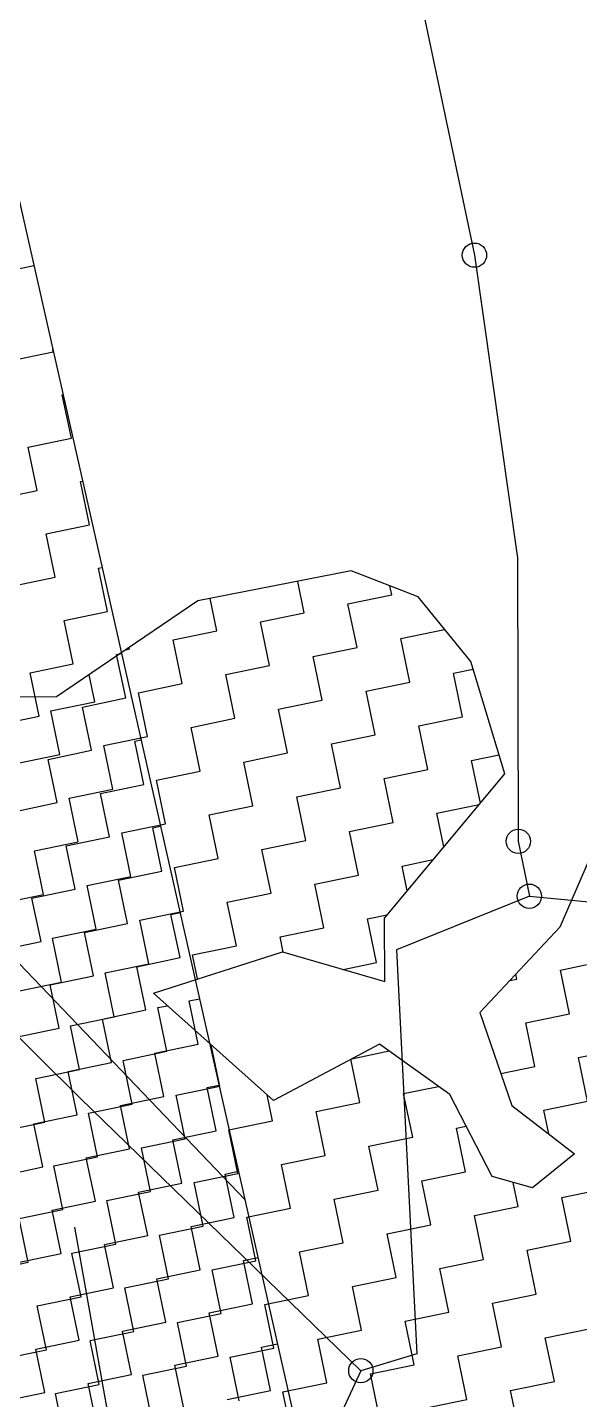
# Model space of a CAD drawing. Header units: metres. Extents: x 353942 to 357335, y 1746780 to 1749904.
# Drawn here: x 356017.7 to 356175.4, y 1749025.2 to 1749417.5 of the extents above; entities that cross this region are included whole.
import ezdxf

# ---------------------------------------------------------------- set-up
doc = ezdxf.new("R2010")
doc.units = ezdxf.units.M
doc.header["$MEASUREMENT"] = 0
for name, color, linetype in [('POLY_HATCH', 12, 'Continuous'), ('POLY_PARCEL', 6, 'Continuous'), ('SYM_ARROW', 1, 'Continuous')]:
    doc.layers.add(name, color=color, linetype=linetype)

msp = doc.modelspace()

# ---------------------------------------------------------------- linework, layer by layer
for centre in [(356145.42, 1749352.37), (356157.95, 1749184.79), (356161.11, 1749169.09), (356112.94, 1749033.44)]:
    msp.add_circle(centre, 3.47)
at = {"layer": 'POLY_HATCH'}
for p, q in [((355955.56, 1749632.38), (356103.46, 1748977.7)), ((356110.21, 1749262.09), (356066.39, 1749253.55)), ((356129.36, 1749254.67), (356110.21, 1749262.09)), ((356066.39, 1749253.55), (356025.97, 1749226.05)), ((356144.38, 1749236.22), (356129.36, 1749254.67)), ((356154.14, 1749204.09), (356144.38, 1749236.22)), ((356025.97, 1749226.05), (356000.6, 1749225.98)), ((356119.67, 1749162.82), (356154.14, 1749204.09)), ((356178.2, 1749179.62), (356169.77, 1749160.28)), ((356119.79, 1749144.73), (356119.67, 1749162.82)), ((356169.77, 1749160.28), (356147, 1749135.87)), ((356053.65, 1749141.41), (356090.58, 1749153.18)), ((356090.58, 1749153.18), (356119.79, 1749144.73)), ((356087.97, 1749110.73), (356053.65, 1749141.41)), ((356147, 1749135.87), (356156.12, 1749109.3)), ((356118.31, 1749126.83), (356087.97, 1749110.73)), ((356138.39, 1749112.36), (356118.31, 1749126.83)), ((356150.48, 1749088.99), (356138.39, 1749112.36)), ((356156.12, 1749109.3), (356174.01, 1749095.4)), ((356174.01, 1749095.4), (356162.04, 1749085.69)), ((356162.04, 1749085.69), (356150.48, 1749088.99))]:
    msp.add_line(p, q, dxfattribs=at)
at = {"layer": 'POLY_HATCH', "linetype": 'Continuous'}
for p, q in [((356007.49, 1749346.94), (356019.48, 1749349.44)), ((356012.67, 1749322.19), (356025.04, 1749324.77)), ((356025.04, 1749324.77), (356024.89, 1749325.48)), ((356027.63, 1749312.4), (356027.84, 1749312.44)), ((356030.22, 1749300.02), (356027.63, 1749312.4)), ((356017.84, 1749297.43), (356030.22, 1749300.02)), ((356020.43, 1749285.06), (356017.84, 1749297.43)), ((356008.05, 1749282.47), (356020.43, 1749285.06)), ((356032.8, 1749287.65), (356033.41, 1749287.77)), ((356035.39, 1749275.27), (356032.8, 1749287.65)), ((356023.02, 1749272.68), (356035.39, 1749275.27)), ((356025.6, 1749260.31), (356023.02, 1749272.68)), ((356037.98, 1749262.9), (356038.99, 1749263.11)), ((356040.57, 1749250.52), (356037.98, 1749262.9)), ((356013.23, 1749257.72), (356025.6, 1749260.31)), ((356096.77, 1749250.1), (356094.91, 1749259.11)), ((356121.76, 1749255.27), (356121.23, 1749257.82)), ((356071.78, 1749244.94), (356069.86, 1749254.23)), ((356109.26, 1749252.69), (356121.76, 1749255.27)), ((356028.19, 1749247.93), (356040.57, 1749250.52)), ((356084.28, 1749247.52), (356096.77, 1749250.1)), ((356111.85, 1749240.19), (356109.26, 1749252.69)), ((356030.78, 1749235.56), (356028.19, 1749247.93)), ((356086.86, 1749235.02), (356084.28, 1749247.52)), ((356059.29, 1749242.35), (356071.78, 1749244.94)), ((356061.87, 1749229.86), (356059.29, 1749242.35)), ((356124.34, 1749242.77), (356136.84, 1749245.36)), ((356126.93, 1749230.28), (356124.34, 1749242.77)), ((356136.84, 1749245.36), (356136.8, 1749245.53)), ((356043.15, 1749238.15), (356044.56, 1749238.44)), ((356045.74, 1749225.77), (356043.15, 1749238.15)), ((356045.85, 1749239.57), (356046.79, 1749239.77)), ((356046.79, 1749239.77), (356046.71, 1749240.16)), ((356099.35, 1749237.61), (356111.85, 1749240.19)), ((356018.4, 1749232.97), (356030.78, 1749235.56)), ((356074.36, 1749232.44), (356086.86, 1749235.02)), ((356101.94, 1749225.11), (356099.35, 1749237.61)), ((356139.42, 1749232.86), (356145.05, 1749234.03)), ((356020.99, 1749220.6), (356018.4, 1749232.97)), ((356036.88, 1749224.69), (356035.29, 1749232.39)), ((356049.37, 1749227.28), (356061.87, 1749229.86)), ((356076.95, 1749219.95), (356074.36, 1749232.44)), ((356114.43, 1749227.7), (356126.93, 1749230.28)), ((356142, 1749220.37), (356139.42, 1749232.86)), ((356051.96, 1749214.78), (356049.37, 1749227.28)), ((356117.01, 1749215.2), (356114.43, 1749227.7)), ((356024.39, 1749222.11), (356036.88, 1749224.69)), ((356026.97, 1749209.61), (356024.39, 1749222.11)), ((356033.37, 1749223.18), (356045.74, 1749225.77)), ((356035.95, 1749210.81), (356033.37, 1749223.18)), ((356089.44, 1749222.53), (356101.94, 1749225.11)), ((356092.02, 1749210.04), (356089.44, 1749222.53)), ((356008.62, 1749218.01), (356020.99, 1749220.6)), ((356064.45, 1749217.36), (356076.95, 1749219.95)), ((356129.51, 1749217.78), (356142, 1749220.37)), ((356039.46, 1749212.2), (356051.96, 1749214.78)), ((356067.04, 1749204.87), (356064.45, 1749217.36)), ((356104.52, 1749212.62), (356117.01, 1749215.2)), ((356132.09, 1749205.29), (356129.51, 1749217.78)), ((356023.58, 1749208.22), (356035.95, 1749210.81)), ((356042.05, 1749199.7), (356039.46, 1749212.2)), ((356048.33, 1749213.4), (356050.13, 1749213.77)), ((356050.92, 1749201.02), (356048.33, 1749213.4)), ((356107.1, 1749200.12), (356104.52, 1749212.62)), ((356014.47, 1749207.03), (356026.97, 1749209.61)), ((356026.17, 1749195.85), (356023.58, 1749208.22)), ((356079.53, 1749207.45), (356092.02, 1749210.04)), ((356082.11, 1749194.96), (356079.53, 1749207.45)), ((356144.59, 1749207.87), (356152.49, 1749209.51)), ((356147.11, 1749195.67), (356144.59, 1749207.87)), ((356054.54, 1749202.29), (356067.04, 1749204.87)), ((356119.6, 1749202.71), (356132.09, 1749205.29)), ((356122.18, 1749190.21), (356119.6, 1749202.71)), ((356029.55, 1749197.12), (356042.05, 1749199.7)), ((356038.54, 1749198.43), (356050.92, 1749201.02)), ((356057.12, 1749189.79), (356054.54, 1749202.29)), ((356094.61, 1749197.54), (356107.1, 1749200.12)), ((356013.79, 1749193.26), (356026.17, 1749195.85)), ((356032.13, 1749184.63), (356029.55, 1749197.12)), ((356041.13, 1749186.06), (356038.54, 1749198.43)), ((356069.62, 1749192.37), (356082.11, 1749194.96)), ((356097.19, 1749185.05), (356094.61, 1749197.54)), ((356134.67, 1749192.8), (356146.8, 1749195.3)), ((356072.2, 1749179.88), (356069.62, 1749192.37)), ((356136.67, 1749183.17), (356134.67, 1749192.8)), ((356044.63, 1749187.21), (356057.12, 1749189.79)), ((356047.21, 1749174.71), (356044.63, 1749187.21)), ((356053.5, 1749188.65), (356055.7, 1749189.11)), ((356056.09, 1749176.27), (356053.5, 1749188.65)), ((356109.69, 1749187.63), (356122.18, 1749190.21)), ((356112.27, 1749175.13), (356109.69, 1749187.63)), ((356019.64, 1749182.04), (356032.13, 1749184.63)), ((356028.75, 1749183.47), (356041.13, 1749186.06)), ((356031.34, 1749171.1), (356028.75, 1749183.47)), ((356084.7, 1749182.46), (356097.19, 1749185.05)), ((356022.22, 1749169.55), (356019.64, 1749182.04)), ((356059.71, 1749177.3), (356072.2, 1749179.88)), ((356087.28, 1749169.97), (356084.7, 1749182.46)), ((356124.76, 1749177.72), (356133.65, 1749179.56)), ((356043.72, 1749173.68), (356056.09, 1749176.27)), ((356062.29, 1749164.8), (356059.71, 1749177.3)), ((356099.77, 1749172.55), (356112.27, 1749175.13)), ((356126.22, 1749170.66), (356124.76, 1749177.72)), ((356018.96, 1749168.51), (356031.34, 1749171.1)), ((356034.72, 1749172.13), (356047.21, 1749174.71)), ((356037.3, 1749159.64), (356034.72, 1749172.13)), ((356046.3, 1749161.31), (356043.72, 1749173.68)), ((356102.36, 1749160.06), (356099.77, 1749172.55)), ((356009.73, 1749166.96), (356022.22, 1749169.55)), ((356021.55, 1749156.13), (356018.96, 1749168.51)), ((356074.78, 1749167.39), (356087.28, 1749169.97)), ((356077.37, 1749154.89), (356074.78, 1749167.39)), ((356049.8, 1749162.22), (356062.29, 1749164.8)), ((356058.68, 1749163.89), (356061.28, 1749164.44)), ((356061.27, 1749151.52), (356058.68, 1749163.89)), ((356114.85, 1749162.64), (356120.5, 1749163.81)), ((356024.81, 1749157.05), (356037.3, 1749159.64)), ((356033.93, 1749158.72), (356046.3, 1749161.31)), ((356052.38, 1749149.72), (356049.8, 1749162.22)), ((356089.86, 1749157.47), (356102.36, 1749160.06)), ((356117.44, 1749150.15), (356114.85, 1749162.64)), ((356009.18, 1749153.55), (356021.55, 1749156.13)), ((356027.39, 1749144.56), (356024.81, 1749157.05)), ((356036.51, 1749146.34), (356033.93, 1749158.72)), ((356090.76, 1749153.13), (356089.86, 1749157.47)), ((356048.89, 1749148.93), (356061.27, 1749151.52)), ((356064.87, 1749152.31), (356077.37, 1749154.89)), ((356066.29, 1749145.44), (356064.87, 1749152.31)), ((356039.88, 1749147.14), (356052.38, 1749149.72)), ((356051.48, 1749136.56), (356048.89, 1749148.93)), ((356107.89, 1749148.17), (356117.44, 1749150.15)), ((356170, 1749147.98), (356182.49, 1749150.57)), ((356172.58, 1749135.49), (356170, 1749147.98)), ((356014.89, 1749141.98), (356027.39, 1749144.56)), ((356024.14, 1749143.76), (356036.51, 1749146.34)), ((356026.73, 1749131.38), (356024.14, 1749143.76)), ((356042.47, 1749134.65), (356039.88, 1749147.14)), ((356155.5, 1749144.99), (356157.5, 1749145.4)), ((356157.5, 1749145.4), (356157.21, 1749146.82)), ((356063.85, 1749139.14), (356066.85, 1749139.77)), ((356039.1, 1749133.97), (356051.48, 1749136.56)), ((356054.96, 1749137.23), (356057.69, 1749137.79)), ((356057.55, 1749124.74), (356054.96, 1749137.23)), ((356066.44, 1749126.77), (356063.85, 1749139.14)), ((356029.97, 1749132.06), (356042.47, 1749134.65)), ((356032.56, 1749119.57), (356029.97, 1749132.06)), ((356041.69, 1749121.59), (356039.1, 1749133.97)), ((356160.09, 1749132.91), (356172.58, 1749135.49)), ((356162.67, 1749120.41), (356160.09, 1749132.91)), ((356014.35, 1749128.79), (356026.73, 1749131.38)), ((356045.05, 1749122.15), (356057.55, 1749124.74)), ((356054.06, 1749124.18), (356066.44, 1749126.77)), ((356056.65, 1749111.81), (356054.06, 1749124.18)), ((356072.62, 1749114.82), (356070.18, 1749126.63)), ((356110.39, 1749122.63), (356121.07, 1749124.84)), ((356175.16, 1749122.99), (356187.66, 1749125.58)), ((356029.31, 1749119.01), (356041.69, 1749121.59)), ((356047.63, 1749109.66), (356045.05, 1749122.15)), ((356112.69, 1749110.08), (356110.12, 1749122.49)), ((356152.99, 1749118.41), (356162.67, 1749120.41)), ((356177.75, 1749110.5), (356175.16, 1749122.99)), ((356020.06, 1749116.99), (356032.56, 1749119.57)), ((356022.64, 1749104.49), (356020.06, 1749116.99)), ((356031.9, 1749106.63), (356029.31, 1749119.01)), ((356060.13, 1749112.24), (356072.62, 1749114.82)), ((356062.71, 1749099.75), (356060.13, 1749112.24)), ((356069.03, 1749114.39), (356072.42, 1749115.1)), ((356071.61, 1749102.02), (356069.03, 1749114.39)), ((356087.7, 1749104.91), (356086.17, 1749112.34)), ((356125.18, 1749112.66), (356135.12, 1749114.72)), ((356127.77, 1749100.17), (356125.18, 1749112.66)), ((356035.14, 1749107.07), (356047.63, 1749109.66)), ((356044.28, 1749109.22), (356056.65, 1749111.81)), ((356046.86, 1749096.84), (356044.28, 1749109.22)), ((356100.2, 1749107.5), (356112.69, 1749110.08)), ((356165.25, 1749107.92), (356177.75, 1749110.5)), ((356010.15, 1749101.91), (356022.64, 1749104.49)), ((356019.53, 1749104.04), (356031.9, 1749106.63)), ((356037.72, 1749094.58), (356035.14, 1749107.07)), ((356075.21, 1749102.33), (356087.7, 1749104.91)), ((356102.78, 1749095), (356100.2, 1749107.5)), ((356166.66, 1749101.12), (356165.25, 1749107.92)), ((356022.11, 1749091.67), (356019.53, 1749104.04)), ((356059.24, 1749099.43), (356071.61, 1749102.02)), ((356077.79, 1749089.83), (356075.21, 1749102.33)), ((356140.26, 1749102.75), (356143.06, 1749103.33)), ((356142.85, 1749090.26), (356140.26, 1749102.75)), ((356034.49, 1749094.26), (356046.86, 1749096.84)), ((356050.22, 1749097.16), (356062.71, 1749099.75)), ((356052.8, 1749084.67), (356050.22, 1749097.16)), ((356061.83, 1749087.06), (356059.24, 1749099.43)), ((356115.27, 1749097.58), (356127.77, 1749100.17)), ((356117.86, 1749085.09), (356115.27, 1749097.58)), ((356025.23, 1749092), (356037.72, 1749094.58)), ((356037.08, 1749081.88), (356034.49, 1749094.26)), ((356090.28, 1749092.42), (356102.78, 1749095)), ((356009.74, 1749089.08), (356022.11, 1749091.67)), ((356027.81, 1749079.5), (356025.23, 1749092)), ((356065.29, 1749087.25), (356077.79, 1749089.83)), ((356074.2, 1749089.64), (356078, 1749090.44)), ((356076.79, 1749077.27), (356074.2, 1749089.64)), ((356092.87, 1749079.92), (356090.28, 1749092.42)), ((356130.35, 1749087.67), (356142.85, 1749090.26)), ((356049.45, 1749084.47), (356061.83, 1749087.06)), ((356067.88, 1749074.76), (356065.29, 1749087.25)), ((356105.36, 1749082.51), (356117.86, 1749085.09)), ((356132.93, 1749075.18), (356130.35, 1749087.67)), ((356157.92, 1749080.34), (356156.49, 1749087.27)), ((356170.42, 1749082.93), (356182.91, 1749085.51)), ((356024.7, 1749079.29), (356037.08, 1749081.88)), ((356040.31, 1749082.09), (356052.8, 1749084.67)), ((356042.89, 1749069.59), (356040.31, 1749082.09)), ((356052.04, 1749072.09), (356049.45, 1749084.47)), ((356107.94, 1749070.01), (356105.36, 1749082.51)), ((356173, 1749070.43), (356170.42, 1749082.93)), ((356015.32, 1749076.92), (356027.81, 1749079.5)), ((356017.9, 1749064.42), (356015.32, 1749076.92)), ((356027.29, 1749066.92), (356024.7, 1749079.29)), ((356064.41, 1749074.68), (356076.79, 1749077.27)), ((356080.37, 1749077.34), (356092.87, 1749079.92)), ((356082.96, 1749064.85), (356080.37, 1749077.34)), ((356145.43, 1749077.76), (356157.92, 1749080.34)), ((356148.01, 1749065.27), (356145.43, 1749077.76)), ((356055.38, 1749072.17), (356067.88, 1749074.76)), ((356067, 1749062.31), (356064.41, 1749074.68)), ((356120.44, 1749072.59), (356132.93, 1749075.18)), ((356030.39, 1749067.01), (356042.89, 1749069.59)), ((356039.66, 1749069.51), (356052.04, 1749072.09)), ((356042.25, 1749057.13), (356039.66, 1749069.51)), ((356057.97, 1749059.68), (356055.38, 1749072.17)), ((356095.45, 1749067.43), (356107.94, 1749070.01)), ((356123.02, 1749060.1), (356120.44, 1749072.59)), ((356160.51, 1749067.85), (356173, 1749070.43)), ((356014.91, 1749064.33), (356027.29, 1749066.92)), ((356032.98, 1749054.51), (356030.39, 1749067.01)), ((356079.38, 1749064.89), (356083.57, 1749065.77)), ((356098.03, 1749054.93), (356095.45, 1749067.43)), ((356135.52, 1749062.68), (356148.01, 1749065.27)), ((356163.09, 1749055.35), (356160.51, 1749067.85)), ((356005.4, 1749061.84), (356017.9, 1749064.42)), ((356054.63, 1749059.72), (356067, 1749062.31)), ((356070.46, 1749062.26), (356082.96, 1749064.85)), ((356073.04, 1749049.77), (356070.46, 1749062.26)), ((356081.96, 1749052.52), (356079.38, 1749064.89)), ((356138.1, 1749050.19), (356135.52, 1749062.68)), ((356045.47, 1749057.1), (356057.97, 1749059.68)), ((356057.21, 1749047.34), (356054.63, 1749059.72)), ((356110.53, 1749057.52), (356123.02, 1749060.1)), ((356113.11, 1749045.02), (356110.53, 1749057.52)), ((356020.48, 1749051.93), (356032.98, 1749054.51)), ((356029.88, 1749054.54), (356042.25, 1749057.13)), ((356032.46, 1749042.17), (356029.88, 1749054.54)), ((356048.05, 1749044.6), (356045.47, 1749057.1)), ((356085.54, 1749052.35), (356098.03, 1749054.93)), ((356150.59, 1749052.77), (356163.09, 1749055.35)), ((356023.07, 1749039.43), (356020.48, 1749051.93)), ((356060.55, 1749047.18), (356073.04, 1749049.77)), ((356069.59, 1749049.93), (356081.96, 1749052.52)), ((356072.18, 1749037.56), (356069.59, 1749049.93)), ((356088.12, 1749039.86), (356085.54, 1749052.35)), ((356125.61, 1749047.61), (356138.1, 1749050.19)), ((356153.18, 1749040.28), (356150.59, 1749052.77)), ((356044.84, 1749044.76), (356057.21, 1749047.34)), ((356063.13, 1749034.69), (356060.55, 1749047.18)), ((356128.19, 1749035.11), (356125.61, 1749047.61)), ((356020.09, 1749039.58), (356032.46, 1749042.17)), ((356035.56, 1749042.02), (356048.05, 1749044.6)), ((356038.14, 1749029.52), (356035.56, 1749042.02)), ((356047.43, 1749032.38), (356044.84, 1749044.76)), ((356100.62, 1749042.44), (356113.11, 1749045.02)), ((356103.2, 1749029.94), (356100.62, 1749042.44)), ((356165.67, 1749042.86), (356178.17, 1749045.44)), ((356168.26, 1749030.37), (356165.67, 1749042.86)), ((356010.57, 1749036.85), (356023.07, 1749039.43)), ((356022.68, 1749027.21), (356020.09, 1749039.58)), ((356075.63, 1749037.27), (356088.12, 1749039.86)), ((356084.55, 1749040.14), (356089.14, 1749041.1)), ((356087.14, 1749027.77), (356084.55, 1749040.14)), ((356140.68, 1749037.69), (356153.18, 1749040.28)), ((356143.27, 1749025.2), (356140.68, 1749037.69)), ((356050.64, 1749032.11), (356063.13, 1749034.69)), ((356059.8, 1749034.97), (356072.18, 1749037.56)), ((356062.39, 1749022.59), (356059.8, 1749034.97)), ((356078.21, 1749024.78), (356075.63, 1749037.27)), ((356115.69, 1749032.53), (356128.19, 1749035.11)), ((356035.05, 1749029.79), (356047.43, 1749032.38)), ((356037.64, 1749017.42), (356035.05, 1749029.79)), ((356053.22, 1749019.61), (356050.64, 1749032.11)), ((356090.7, 1749027.36), (356103.2, 1749029.94)), ((356118.28, 1749020.03), (356115.69, 1749032.53)), ((356155.76, 1749027.78), (356168.26, 1749030.37)), ((356010.3, 1749024.62), (356022.68, 1749027.21)), ((356025.65, 1749026.94), (356038.14, 1749029.52)), ((356028.23, 1749014.45), (356025.65, 1749026.94)), ((356074.76, 1749025.18), (356087.14, 1749027.77)), ((356093.29, 1749014.87), (356090.7, 1749027.36)), ((356158.34, 1749015.29), (356155.76, 1749027.78)), ((356130.77, 1749022.62), (356143.27, 1749025.2))]:
    msp.add_line(p, q, dxfattribs=at)
at = {"layer": 'POLY_PARCEL'}
for p, q in [((356120.06, 1749472.87), (356145.42, 1749352.37)), ((356145.42, 1749352.37), (356157.73, 1749265.87)), ((356032.63, 1749111.48), (355874.08, 1749268.57)), ((356157.73, 1749265.87), (356157.95, 1749184.79)), ((355914.62, 1749255.05), (356079.81, 1749082.42)), ((356157.95, 1749184.79), (356161.11, 1749169.09)), ((356161.11, 1749169.09), (356123.17, 1749153.74)), ((356161.11, 1749169.09), (356394.27, 1749146.67)), ((356123.17, 1749153.74), (356128.99, 1749038.26)), ((356112.94, 1749033.44), (356032.63, 1749111.48)), ((356128.99, 1749038.26), (356112.94, 1749033.44)), ((356112.94, 1749033.44), (356083.4, 1748969.52))]:
    msp.add_line(p, q, dxfattribs=at)
at = {"layer": 'SYM_ARROW'}
msp.add_lwpolyline([(356031.09, 1749074.49), (356041.71, 1749015)], dxfattribs=at)
msp.add_solid([(356031.06, 1749074.49), (356031.06, 1749074.67), (356031.12, 1749074.5)], dxfattribs=at)

doc.saveas('drawing.dxf')
